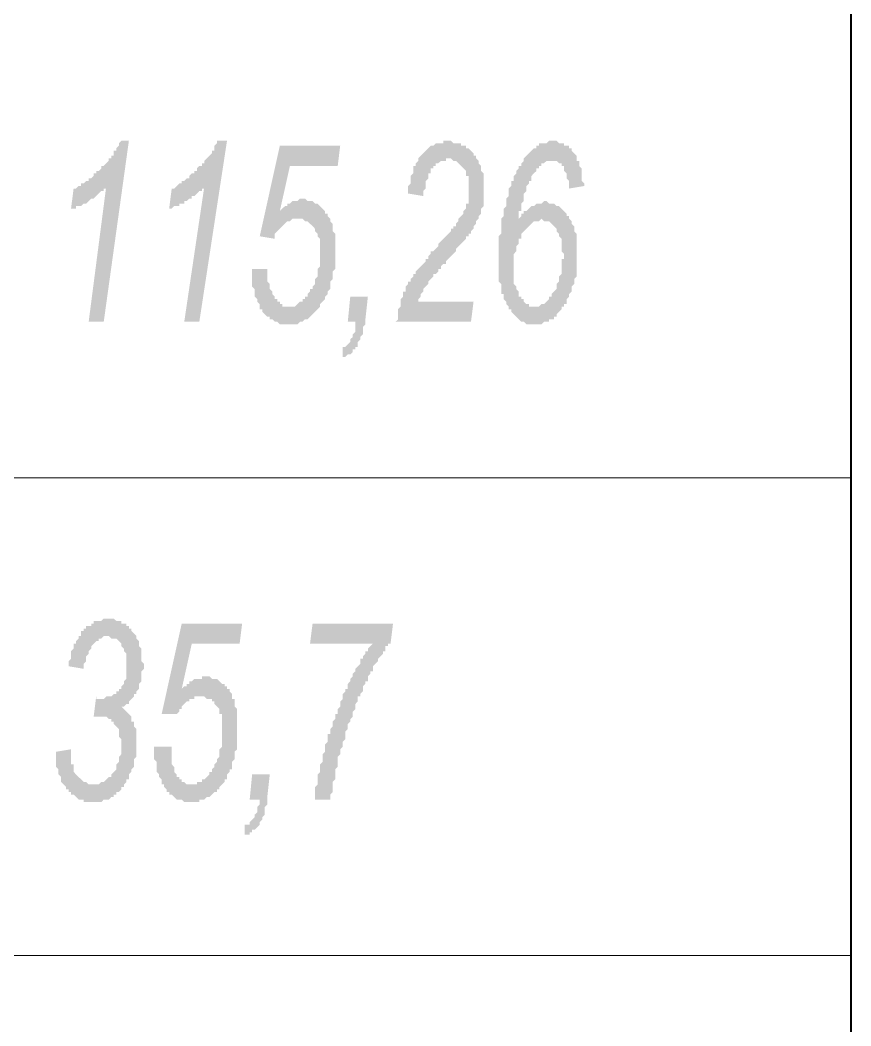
# Model space of a CAD drawing. Header units: millimetres. Extents: x 1372 to 666090, y 1285 to 31551.
# Drawn here: x 636713 to 638091, y 24200 to 25868 of the extents above; entities that cross this region are included whole.
import ezdxf

# ---------------------------------------------------------------- set-up
doc = ezdxf.new("R2010")
doc.units = ezdxf.units.MM
for name, color, linetype in [('PDF _0', 7, 'Continuous'), ('PDF _2D-чертеж - Общий_Ном._пера__21', 7, 'Continuous'), ('PDF _75-АЗ Штамп', 7, 'Continuous')]:
    doc.layers.add(name, color=color, linetype=linetype)

msp = doc.modelspace()

# ---------------------------------------------------------------- hatches: boundary and pattern name
at = {"layer": 'PDF _75-АЗ Штамп', "transparency": 33554559}
for points in [[(636826.7, 25368), (636855.9, 25593.2), (636855.9, 25589), (636851.7, 25589), (636851.7, 25584.9), (636851.7, 25584.9), (636847.6, 25584.9), (636843.4, 25580.7), (636843.4, 25580.7), (636839.2, 25576.5), (636839.2, 25576.5), (636835, 25572.4), (636835, 25572.4), (636830.9, 25572.4), (636826.7, 25568.2), (636826.7, 25568.2), (636822.5, 25564), (636818.4, 25564), (636818.4, 25564), (636814.2, 25559.8), (636810, 25559.8), (636805.8, 25559.8), (636805.8, 25555.7), (636801.7, 25555.7), (636797.5, 25555.7), (636801.7, 25589), (636805.8, 25589), (636805.8, 25589), (636810, 25593.2), (636814.2, 25593.2), (636814.2, 25597.4), (636818.4, 25597.4), (636822.5, 25601.6), (636822.5, 25601.6), (636826.7, 25601.6), (636826.7, 25605.7), (636830.9, 25605.7), (636835, 25609.9), (636835, 25614.1), (636839.2, 25614.1), (636839.2, 25618.2), (636843.4, 25618.2), (636847.6, 25622.4), (636847.6, 25626.6), (636851.7, 25626.6), (636855.9, 25630.8), (636855.9, 25630.8), (636860.1, 25634.9), (636860.1, 25639.1), (636864.2, 25639.1), (636864.2, 25643.3), (636868.4, 25643.3), (636868.4, 25647.4), (636868.4, 25647.4), (636868.4, 25651.6), (636872.6, 25651.6), (636872.6, 25655.8), (636876.8, 25660), (636876.8, 25664.1), (636880.9, 25668.3), (636880.9, 25668.3), (636893.4, 25668.3), (636851.7, 25368)], [(636985.2, 25368), (637018.6, 25593.2), (637018.6, 25589), (637014.4, 25589), (637014.4, 25584.9), (637010.2, 25584.9), (637010.2, 25584.9), (637006.1, 25580.7), (637006.1, 25580.7), (637001.9, 25576.5), (636997.7, 25576.5), (636997.7, 25572.4), (636993.6, 25572.4), (636993.6, 25572.4), (636989.4, 25568.2), (636985.2, 25568.2), (636985.2, 25564), (636981, 25564), (636976.9, 25564), (636976.9, 25559.8), (636972.7, 25559.8), (636968.5, 25559.8), (636964.4, 25555.7), (636964.4, 25555.7), (636960.2, 25555.7), (636964.4, 25589), (636968.5, 25589), (636968.5, 25589), (636972.7, 25593.2), (636972.7, 25593.2), (636976.9, 25597.4), (636981, 25597.4), (636981, 25601.6), (636985.2, 25601.6), (636985.2, 25601.6), (636989.4, 25605.7), (636993.6, 25605.7), (636993.6, 25609.9), (636997.7, 25614.1), (637001.9, 25614.1), (637001.9, 25618.2), (637006.1, 25618.2), (637006.1, 25622.4), (637010.2, 25626.6), (637014.4, 25626.6), (637014.4, 25630.8), (637018.6, 25630.8), (637018.6, 25634.9), (637022.8, 25639.1), (637022.8, 25639.1), (637026.9, 25643.3), (637026.9, 25643.3), (637031.1, 25647.4), (637031.1, 25647.4), (637031.1, 25651.6), (637035.3, 25651.6), (637035.3, 25655.8), (637035.3, 25660), (637039.4, 25664.1), (637039.4, 25668.3), (637039.4, 25668.3), (637056.1, 25668.3), (637010.2, 25368)], [(637097.8, 25455.6), (637122.9, 25455.6), (637122.9, 25451.4), (637122.9, 25447.2), (637122.9, 25447.2), (637122.9, 25443), (637122.9, 25438.9), (637122.9, 25434.7), (637127, 25430.5), (637127, 25426.4), (637127, 25422.2), (637127, 25422.2), (637131.2, 25418), (637131.2, 25413.8), (637135.4, 25409.7), (637135.4, 25405.5), (637139.6, 25405.5), (637139.6, 25401.3), (637143.7, 25401.3), (637143.7, 25397.2), (637147.9, 25397.2), (637147.9, 25393), (637152.1, 25393), (637156.2, 25393), (637156.2, 25393), (637160.4, 25393), (637160.4, 25393), (637164.6, 25393), (637168.8, 25393), (637168.8, 25393), (637172.9, 25397.2), (637172.9, 25397.2), (637177.1, 25401.3), (637181.3, 25401.3), (637181.3, 25405.5), (637181.3, 25405.5), (637185.4, 25405.5), (637185.4, 25409.7), (637189.6, 25409.7), (637189.6, 25413.8), (637193.8, 25418), (637193.8, 25422.2), (637198, 25422.2), (637198, 25426.4), (637202.1, 25430.5), (637202.1, 25434.7), (637202.1, 25438.9), (637202.1, 25438.9), (637206.3, 25443), (637206.3, 25447.2), (637206.3, 25451.4), (637206.3, 25455.6), (637210.5, 25459.7), (637210.5, 25463.9), (637210.5, 25468.1), (637210.5, 25472.2), (637210.5, 25476.4), (637210.5, 25476.4), (637210.5, 25480.6), (637210.5, 25484.8), (637210.5, 25488.9), (637210.5, 25493.1), (637210.5, 25497.3), (637210.5, 25501.4), (637210.5, 25505.6), (637206.3, 25509.8), (637206.3, 25509.8), (637206.3, 25514), (637202.1, 25518.1), (637202.1, 25522.3), (637202.1, 25522.3), (637198, 25526.5), (637198, 25526.5), (637193.8, 25530.6), (637193.8, 25530.6), (637189.6, 25534.8), (637185.4, 25534.8), (637185.4, 25534.8), (637181.3, 25539), (637177.1, 25539), (637177.1, 25539), (637172.9, 25539), (637168.8, 25539), (637168.8, 25539), (637164.6, 25539), (637160.4, 25534.8), (637160.4, 25534.8), (637156.2, 25534.8), (637152.1, 25530.6), (637152.1, 25530.6), (637152.1, 25530.6), (637147.9, 25526.5), (637143.7, 25522.3), (637143.7, 25522.3), (637139.6, 25518.1), (637139.6, 25518.1), (637135.4, 25514), (637135.4, 25509.8), (637135.4, 25505.6), (637110.4, 25509.8), (637143.7, 25660), (637243.8, 25660), (637239.7, 25626.6), (637160.4, 25626.6), (637143.7, 25551.5), (637147.9, 25555.7), (637147.9, 25555.7), (637152.1, 25559.8), (637156.2, 25559.8), (637156.2, 25564), (637160.4, 25564), (637160.4, 25564), (637164.6, 25568.2), (637164.6, 25568.2), (637168.8, 25568.2), (637172.9, 25568.2), (637172.9, 25568.2), (637177.1, 25572.4), (637181.3, 25572.4), (637181.3, 25572.4), (637185.4, 25572.4), (637189.6, 25568.2), (637189.6, 25568.2), (637193.8, 25568.2), (637198, 25568.2), (637198, 25568.2), (637202.1, 25564), (637206.3, 25564), (637206.3, 25564), (637210.5, 25559.8), (637210.5, 25559.8), (637214.6, 25555.7), (637214.6, 25555.7), (637218.8, 25551.5), (637218.8, 25547.3), (637218.8, 25547.3), (637223, 25547.3), (637223, 25543.2), (637227.2, 25539), (637227.2, 25534.8), (637227.2, 25534.8), (637231.3, 25530.6), (637231.3, 25526.5), (637231.3, 25522.3), (637231.3, 25518.1), (637235.5, 25514), (637235.5, 25509.8), (637235.5, 25505.6), (637235.5, 25501.4), (637235.5, 25497.3), (637235.5, 25493.1), (637235.5, 25488.9), (637235.5, 25484.8), (637235.5, 25480.6), (637235.5, 25476.4), (637235.5, 25472.2), (637235.5, 25468.1), (637235.5, 25463.9), (637235.5, 25459.7), (637235.5, 25455.6), (637235.5, 25455.6), (637231.3, 25451.4), (637231.3, 25447.2), (637231.3, 25443), (637231.3, 25438.9), (637227.2, 25434.7), (637227.2, 25430.5), (637227.2, 25426.4), (637227.2, 25422.2), (637223, 25418), (637223, 25418), (637223, 25413.8), (637218.8, 25409.7), (637218.8, 25405.5), (637214.6, 25401.3), (637214.6, 25401.3), (637210.5, 25397.2), (637210.5, 25393), (637206.3, 25388.8), (637206.3, 25388.8), (637202.1, 25384.6), (637202.1, 25384.6), (637198, 25380.5), (637198, 25380.5), (637193.8, 25376.3), (637193.8, 25376.3), (637189.6, 25372.1), (637185.4, 25372.1), (637185.4, 25372.1), (637181.3, 25368), (637177.1, 25368), (637177.1, 25368), (637172.9, 25363.8), (637168.8, 25363.8), (637168.8, 25363.8), (637164.6, 25363.8), (637160.4, 25363.8), (637160.4, 25363.8), (637156.2, 25363.8), (637152.1, 25363.8), (637152.1, 25363.8), (637147.9, 25363.8), (637143.7, 25363.8), (637143.7, 25363.8), (637139.6, 25368), (637135.4, 25368), (637135.4, 25368), (637131.2, 25372.1), (637131.2, 25372.1), (637127, 25372.1), (637127, 25376.3), (637122.9, 25376.3), (637118.7, 25380.5), (637118.7, 25380.5), (637114.5, 25384.6), (637114.5, 25388.8), (637110.4, 25388.8), (637110.4, 25393), (637110.4, 25397.2), (637106.2, 25401.3), (637106.2, 25405.5), (637106.2, 25405.5), (637102, 25409.7), (637102, 25413.8), (637102, 25418), (637102, 25422.2), (637097.8, 25426.4), (637097.8, 25430.5), (637097.8, 25434.7), (637097.8, 25438.9), (637097.8, 25443), (637097.8, 25447.2), (637097.8, 25447.2), (637097.8, 25451.4), (637097.8, 25455.6)], [(637335.6, 25368), (637339.8, 25372.1), (637339.8, 25376.3), (637339.8, 25380.5), (637339.8, 25384.6), (637339.8, 25388.8), (637344, 25393), (637344, 25397.2), (637344, 25401.3), (637344, 25405.5), (637348.1, 25409.7), (637348.1, 25409.7), (637348.1, 25413.8), (637348.1, 25418), (637352.3, 25418), (637352.3, 25422.2), (637352.3, 25426.4), (637356.5, 25430.5), (637356.5, 25434.7), (637360.6, 25434.7), (637360.6, 25438.9), (637364.8, 25443), (637364.8, 25447.2), (637364.8, 25447.2), (637369, 25447.2), (637369, 25451.4), (637369, 25451.4), (637373.2, 25455.6), (637373.2, 25455.6), (637377.3, 25459.7), (637377.3, 25459.7), (637381.5, 25463.9), (637381.5, 25463.9), (637385.7, 25468.1), (637385.7, 25472.2), (637389.8, 25472.2), (637389.8, 25476.4), (637394, 25480.6), (637394, 25484.8), (637398.2, 25484.8), (637402.3, 25488.9), (637406.5, 25493.1), (637406.5, 25497.3), (637410.7, 25501.4), (637410.7, 25501.4), (637414.9, 25505.6), (637419, 25509.8), (637419, 25509.8), (637423.2, 25514), (637427.4, 25518.1), (637427.4, 25522.3), (637431.5, 25522.3), (637431.5, 25526.5), (637435.7, 25526.5), (637435.7, 25530.6), (637435.7, 25530.6), (637439.9, 25534.8), (637439.9, 25534.8), (637439.9, 25539), (637444.1, 25543.2), (637444.1, 25543.2), (637448.2, 25547.3), (637448.2, 25551.5), (637452.4, 25555.7), (637452.4, 25559.8), (637452.4, 25559.8), (637452.4, 25564), (637456.6, 25564), (637456.6, 25568.2), (637456.6, 25572.4), (637456.6, 25576.5), (637456.6, 25580.7), (637456.6, 25584.9), (637456.6, 25589), (637456.6, 25593.2), (637456.6, 25597.4), (637456.6, 25601.6), (637456.6, 25605.7), (637456.6, 25609.9), (637452.4, 25609.9), (637452.4, 25614.1), (637452.4, 25618.2), (637448.2, 25622.4), (637448.2, 25622.4), (637444.1, 25626.6), (637444.1, 25626.6), (637439.9, 25630.8), (637439.9, 25630.8), (637435.7, 25634.9), (637431.5, 25634.9), (637431.5, 25634.9), (637427.4, 25639.1), (637423.2, 25639.1), (637423.2, 25639.1), (637419, 25639.1), (637419, 25634.9), (637414.9, 25634.9), (637410.7, 25634.9), (637410.7, 25634.9), (637406.5, 25630.8), (637402.3, 25630.8), (637402.3, 25626.6), (637398.2, 25626.6), (637398.2, 25622.4), (637394, 25622.4), (637394, 25618.2), (637394, 25614.1), (637389.8, 25614.1), (637389.8, 25609.9), (637389.8, 25605.7), (637385.7, 25601.6), (637385.7, 25597.4), (637385.7, 25593.2), (637385.7, 25589), (637381.5, 25584.9), (637381.5, 25580.7), (637381.5, 25576.5), (637356.5, 25580.7), (637356.5, 25584.9), (637356.5, 25589), (637356.5, 25593.2), (637360.6, 25597.4), (637360.6, 25601.6), (637360.6, 25605.7), (637360.6, 25609.9), (637364.8, 25614.1), (637364.8, 25618.2), (637364.8, 25622.4), (637364.8, 25626.6), (637369, 25626.6), (637369, 25630.8), (637373.2, 25634.9), (637373.2, 25639.1), (637373.2, 25639.1), (637377.3, 25643.3), (637377.3, 25643.3), (637381.5, 25647.4), (637381.5, 25647.4), (637385.7, 25651.6), (637385.7, 25651.6), (637389.8, 25655.8), (637389.8, 25655.8), (637394, 25660), (637398.2, 25660), (637398.2, 25660), (637402.3, 25664.1), (637406.5, 25664.1), (637406.5, 25664.1), (637410.7, 25664.1), (637414.9, 25664.1), (637414.9, 25668.3), (637419, 25668.3), (637423.2, 25668.3), (637427.4, 25668.3), (637427.4, 25668.3), (637431.5, 25664.1), (637435.7, 25664.1), (637435.7, 25664.1), (637439.9, 25664.1), (637444.1, 25664.1), (637444.1, 25660), (637448.2, 25660), (637452.4, 25660), (637452.4, 25655.8), (637456.6, 25655.8), (637456.6, 25655.8), (637460.7, 25651.6), (637460.7, 25651.6), (637464.9, 25647.4), (637464.9, 25643.3), (637469.1, 25643.3), (637469.1, 25639.1), (637473.3, 25634.9), (637473.3, 25630.8), (637473.3, 25630.8), (637477.4, 25626.6), (637477.4, 25622.4), (637477.4, 25618.2), (637481.6, 25614.1), (637481.6, 25609.9), (637481.6, 25605.7), (637481.6, 25601.6), (637481.6, 25601.6), (637481.6, 25597.4), (637481.6, 25593.2), (637481.6, 25589), (637481.6, 25589), (637481.6, 25584.9), (637481.6, 25580.7), (637481.6, 25576.5), (637481.6, 25572.4), (637481.6, 25568.2), (637481.6, 25564), (637481.6, 25559.8), (637477.4, 25555.7), (637477.4, 25551.5), (637477.4, 25551.5), (637477.4, 25547.3), (637473.3, 25543.2), (637473.3, 25539), (637469.1, 25534.8), (637469.1, 25530.6), (637469.1, 25530.6), (637469.1, 25530.6), (637464.9, 25526.5), (637464.9, 25526.5), (637464.9, 25522.3), (637464.9, 25522.3), (637460.7, 25518.1), (637460.7, 25518.1), (637460.7, 25514), (637456.6, 25514), (637456.6, 25509.8), (637452.4, 25509.8), (637452.4, 25505.6), (637448.2, 25501.4), (637448.2, 25501.4), (637444.1, 25497.3), (637439.9, 25493.1), (637439.9, 25493.1), (637435.7, 25488.9), (637435.7, 25484.8), (637431.5, 25480.6), (637427.4, 25476.4), (637423.2, 25472.2), (637419, 25468.1), (637419, 25463.9), (637414.9, 25463.9), (637410.7, 25459.7), (637410.7, 25455.6), (637406.5, 25455.6), (637406.5, 25451.4), (637402.3, 25447.2), (637398.2, 25447.2), (637398.2, 25443), (637394, 25438.9), (637394, 25438.9), (637389.8, 25434.7), (637389.8, 25430.5), (637389.8, 25430.5), (637385.7, 25426.4), (637385.7, 25426.4), (637381.5, 25422.2), (637381.5, 25418), (637377.3, 25413.8), (637377.3, 25409.7), (637377.3, 25409.7), (637373.2, 25405.5), (637373.2, 25401.3), (637464.9, 25401.3), (637460.7, 25368)], [(637256.4, 25368), (637260.5, 25409.7), (637289.7, 25409.7), (637285.6, 25372.1), (637285.6, 25368), (637285.6, 25363.8), (637281.4, 25359.6), (637281.4, 25355.4), (637281.4, 25351.3), (637281.4, 25347.1), (637277.2, 25342.9), (637277.2, 25338.8), (637277.2, 25338.8), (637273, 25334.6), (637273, 25330.4), (637273, 25326.2), (637268.9, 25326.2), (637268.9, 25322.1), (637264.7, 25322.1), (637264.7, 25317.9), (637260.5, 25313.7), (637260.5, 25313.7), (637256.4, 25313.7), (637252.2, 25309.6), (637252.2, 25309.6), (637248, 25309.6), (637248, 25309.6), (637248, 25326.2), (637252.2, 25326.2), (637252.2, 25326.2), (637256.4, 25330.4), (637256.4, 25330.4), (637260.5, 25334.6), (637260.5, 25334.6), (637260.5, 25338.8), (637264.7, 25342.9), (637264.7, 25342.9), (637264.7, 25347.1), (637268.9, 25351.3), (637268.9, 25355.4), (637268.9, 25359.6), (637268.9, 25368), (637273, 25368)], [(636772.5, 24654.7), (636797.5, 24658.8), (636797.5, 24654.7), (636797.5, 24650.5), (636797.5, 24642.1), (636797.5, 24638), (636797.5, 24633.8), (636801.7, 24633.8), (636801.7, 24629.6), (636801.7, 24625.5), (636801.7, 24621.3), (636805.8, 24617.1), (636805.8, 24617.1), (636810, 24612.9), (636810, 24612.9), (636810, 24612.9), (636814.2, 24608.8), (636814.2, 24608.8), (636818.4, 24604.6), (636818.4, 24604.6), (636822.5, 24604.6), (636826.7, 24600.4), (636826.7, 24600.4), (636830.9, 24600.4), (636835, 24600.4), (636835, 24600.4), (636839.2, 24600.4), (636843.4, 24600.4), (636843.4, 24600.4), (636847.6, 24604.6), (636851.7, 24604.6), (636851.7, 24604.6), (636855.9, 24608.8), (636855.9, 24608.8), (636860.1, 24612.9), (636864.2, 24612.9), (636864.2, 24617.1), (636868.4, 24621.3), (636868.4, 24621.3), (636872.6, 24625.5), (636872.6, 24629.6), (636872.6, 24633.8), (636876.8, 24638), (636876.8, 24642.1), (636876.8, 24642.1), (636876.8, 24646.3), (636880.9, 24650.5), (636880.9, 24654.7), (636880.9, 24658.8), (636880.9, 24663), (636880.9, 24663), (636880.9, 24667.2), (636880.9, 24671.3), (636880.9, 24675.5), (636876.8, 24679.7), (636876.8, 24683.9), (636876.8, 24688), (636876.8, 24692.2), (636872.6, 24696.4), (636872.6, 24696.4), (636868.4, 24700.5), (636868.4, 24704.7), (636864.2, 24704.7), (636864.2, 24708.9), (636860.1, 24708.9), (636860.1, 24708.9), (636855.9, 24713.1), (636851.7, 24713.1), (636851.7, 24713.1), (636847.6, 24713.1), (636843.4, 24713.1), (636843.4, 24713.1), (636839.2, 24713.1), (636839.2, 24713.1), (636835, 24713.1), (636839.2, 24746.4), (636839.2, 24742.3), (636843.4, 24742.3), (636843.4, 24742.3), (636847.6, 24742.3), (636851.7, 24742.3), (636855.9, 24746.4), (636860.1, 24746.4), (636860.1, 24746.4), (636864.2, 24746.4), (636868.4, 24750.6), (636868.4, 24750.6), (636872.6, 24750.6), (636872.6, 24754.8), (636876.8, 24754.8), (636876.8, 24758.9), (636880.9, 24758.9), (636880.9, 24763.1), (636885.1, 24767.3), (636885.1, 24767.3), (636885.1, 24771.5), (636889.3, 24775.6), (636889.3, 24779.8), (636889.3, 24784), (636889.3, 24788.1), (636889.3, 24792.3), (636889.3, 24796.5), (636889.3, 24796.5), (636889.3, 24800.7), (636889.3, 24804.8), (636889.3, 24809), (636889.3, 24813.2), (636889.3, 24817.3), (636885.1, 24821.5), (636885.1, 24825.7), (636885.1, 24825.7), (636880.9, 24829.9), (636880.9, 24829.9), (636880.9, 24834), (636876.8, 24838.2), (636876.8, 24838.2), (636872.6, 24842.4), (636868.4, 24842.4), (636868.4, 24842.4), (636864.2, 24842.4), (636860.1, 24846.5), (636860.1, 24846.5), (636855.9, 24846.5), (636855.9, 24846.5), (636851.7, 24846.5), (636847.6, 24842.4), (636847.6, 24842.4), (636843.4, 24842.4), (636843.4, 24838.2), (636839.2, 24838.2), (636835, 24834), (636835, 24834), (636830.9, 24829.9), (636830.9, 24829.9), (636830.9, 24825.7), (636826.7, 24821.5), (636826.7, 24821.5), (636826.7, 24817.3), (636822.5, 24813.2), (636822.5, 24809), (636822.5, 24804.8), (636818.4, 24800.7), (636818.4, 24796.5), (636818.4, 24792.3), (636818.4, 24792.3), (636793.3, 24796.5), (636793.3, 24800.7), (636793.3, 24804.8), (636797.5, 24809), (636797.5, 24813.2), (636797.5, 24817.3), (636797.5, 24821.5), (636801.7, 24825.7), (636801.7, 24829.9), (636801.7, 24834), (636805.8, 24834), (636805.8, 24838.2), (636810, 24842.4), (636810, 24846.5), (636814.2, 24846.5), (636814.2, 24850.7), (636814.2, 24854.9), (636818.4, 24854.9), (636818.4, 24859.1), (636822.5, 24859.1), (636822.5, 24863.2), (636826.7, 24863.2), (636830.9, 24863.2), (636830.9, 24867.4), (636835, 24867.4), (636835, 24871.6), (636839.2, 24871.6), (636843.4, 24871.6), (636843.4, 24871.6), (636847.6, 24871.6), (636851.7, 24875.7), (636855.9, 24875.7), (636855.9, 24875.7), (636860.1, 24875.7), (636864.2, 24875.7), (636864.2, 24875.7), (636868.4, 24875.7), (636872.6, 24871.6), (636872.6, 24871.6), (636876.8, 24871.6), (636880.9, 24871.6), (636880.9, 24867.4), (636885.1, 24867.4), (636889.3, 24867.4), (636889.3, 24863.2), (636893.4, 24863.2), (636893.4, 24859.1), (636897.6, 24859.1), (636897.6, 24854.9), (636901.8, 24850.7), (636901.8, 24850.7), (636901.8, 24850.7), (636906, 24846.5), (636906, 24842.4), (636910.1, 24838.2), (636910.1, 24838.2), (636910.1, 24834), (636910.1, 24829.9), (636914.3, 24825.7), (636914.3, 24821.5), (636914.3, 24817.3), (636914.3, 24813.2), (636914.3, 24809), (636914.3, 24804.8), (636918.5, 24800.7), (636918.5, 24796.5), (636918.5, 24792.3), (636914.3, 24788.1), (636914.3, 24784), (636914.3, 24779.8), (636914.3, 24775.6), (636914.3, 24775.6), (636914.3, 24771.5), (636910.1, 24767.3), (636910.1, 24763.1), (636910.1, 24758.9), (636910.1, 24758.9), (636906, 24754.8), (636906, 24750.6), (636901.8, 24750.6), (636901.8, 24746.4), (636897.6, 24742.3), (636897.6, 24742.3), (636893.4, 24738.1), (636893.4, 24733.9), (636889.3, 24733.9), (636885.1, 24729.7), (636885.1, 24729.7), (636880.9, 24729.7), (636885.1, 24725.6), (636889.3, 24721.4), (636889.3, 24721.4), (636893.4, 24717.2), (636893.4, 24717.2), (636897.6, 24713.1), (636897.6, 24708.9), (636897.6, 24704.7), (636901.8, 24704.7), (636901.8, 24700.5), (636901.8, 24696.4), (636906, 24692.2), (636906, 24688), (636906, 24683.9), (636906, 24679.7), (636906, 24675.5), (636906, 24671.3), (636906, 24671.3), (636906, 24667.2), (636906, 24663), (636906, 24658.8), (636906, 24654.7), (636906, 24650.5), (636906, 24646.3), (636901.8, 24642.1), (636901.8, 24638), (636901.8, 24633.8), (636901.8, 24629.6), (636897.6, 24625.5), (636897.6, 24625.5), (636897.6, 24621.3), (636893.4, 24617.1), (636893.4, 24612.9), (636893.4, 24608.8), (636889.3, 24608.8), (636889.3, 24604.6), (636885.1, 24600.4), (636885.1, 24600.4), (636885.1, 24596.3), (636880.9, 24596.3), (636880.9, 24592.1), (636876.8, 24587.9), (636872.6, 24587.9), (636872.6, 24583.7), (636868.4, 24583.7), (636868.4, 24579.6), (636864.2, 24579.6), (636864.2, 24579.6), (636860.1, 24575.4), (636855.9, 24575.4), (636855.9, 24575.4), (636851.7, 24575.4), (636847.6, 24571.2), (636847.6, 24571.2), (636843.4, 24571.2), (636839.2, 24571.2), (636839.2, 24571.2), (636835, 24571.2), (636830.9, 24571.2), (636830.9, 24571.2), (636826.7, 24571.2), (636822.5, 24571.2), (636818.4, 24571.2), (636818.4, 24575.4), (636814.2, 24575.4), (636810, 24575.4), (636810, 24575.4), (636805.8, 24579.6), (636805.8, 24579.6), (636801.7, 24583.7), (636797.5, 24583.7), (636797.5, 24587.9), (636793.3, 24587.9), (636793.3, 24592.1), (636789.2, 24592.1), (636789.2, 24592.1), (636789.2, 24596.3), (636785, 24600.4), (636785, 24600.4), (636780.8, 24604.6), (636780.8, 24608.8), (636780.8, 24612.9), (636776.6, 24617.1), (636776.6, 24617.1), (636776.6, 24621.3), (636776.6, 24625.5), (636772.5, 24629.6), (636772.5, 24633.8), (636772.5, 24638), (636772.5, 24642.1), (636772.5, 24646.3), (636772.5, 24650.5), (636772.5, 24654.7)], [(636935.2, 24663), (636964.4, 24663), (636964.4, 24658.8), (636964.4, 24654.7), (636964.4, 24654.7), (636964.4, 24650.5), (636964.4, 24646.3), (636964.4, 24642.1), (636964.4, 24638), (636964.4, 24633.8), (636964.4, 24633.8), (636968.5, 24629.6), (636968.5, 24625.5), (636968.5, 24621.3), (636972.7, 24617.1), (636972.7, 24612.9), (636976.9, 24612.9), (636976.9, 24608.8), (636981, 24608.8), (636981, 24604.6), (636985.2, 24604.6), (636989.4, 24600.4), (636989.4, 24600.4), (636993.6, 24600.4), (636997.7, 24600.4), (636997.7, 24600.4), (637001.9, 24600.4), (637001.9, 24600.4), (637006.1, 24600.4), (637006.1, 24604.6), (637010.2, 24604.6), (637014.4, 24604.6), (637014.4, 24608.8), (637018.6, 24608.8), (637022.8, 24612.9), (637022.8, 24612.9), (637022.8, 24612.9), (637026.9, 24617.1), (637026.9, 24621.3), (637031.1, 24621.3), (637031.1, 24625.5), (637035.3, 24629.6), (637035.3, 24629.6), (637035.3, 24633.8), (637039.4, 24638), (637039.4, 24642.1), (637043.6, 24646.3), (637043.6, 24646.3), (637043.6, 24650.5), (637043.6, 24654.7), (637043.6, 24658.8), (637047.8, 24663), (637047.8, 24667.2), (637047.8, 24671.3), (637047.8, 24675.5), (637047.8, 24679.7), (637047.8, 24683.9), (637047.8, 24688), (637047.8, 24688), (637047.8, 24692.2), (637047.8, 24696.4), (637047.8, 24700.5), (637047.8, 24704.7), (637047.8, 24708.9), (637047.8, 24713.1), (637047.8, 24717.2), (637043.6, 24717.2), (637043.6, 24721.4), (637043.6, 24725.6), (637039.4, 24729.7), (637039.4, 24729.7), (637035.3, 24733.9), (637035.3, 24738.1), (637031.1, 24738.1), (637031.1, 24742.3), (637026.9, 24742.3), (637026.9, 24742.3), (637022.8, 24742.3), (637018.6, 24746.4), (637018.6, 24746.4), (637014.4, 24746.4), (637010.2, 24746.4), (637010.2, 24746.4), (637006.1, 24746.4), (637001.9, 24746.4), (637001.9, 24742.3), (636997.7, 24742.3), (636993.6, 24742.3), (636993.6, 24738.1), (636989.4, 24738.1), (636989.4, 24738.1), (636985.2, 24733.9), (636985.2, 24733.9), (636981, 24729.7), (636981, 24725.6), (636976.9, 24725.6), (636976.9, 24721.4), (636972.7, 24717.2), (636972.7, 24717.2), (636947.7, 24717.2), (636981, 24867.4), (637081.2, 24867.4), (637077, 24834), (636997.7, 24834), (636981, 24758.9), (636985.2, 24763.1), (636989.4, 24763.1), (636989.4, 24767.3), (636993.6, 24767.3), (636993.6, 24771.5), (636997.7, 24771.5), (637001.9, 24775.6), (637001.9, 24775.6), (637001.9, 24775.6), (637006.1, 24775.6), (637010.2, 24775.6), (637014.4, 24775.6), (637014.4, 24779.8), (637018.6, 24779.8), (637018.6, 24779.8), (637022.8, 24779.8), (637026.9, 24779.8), (637031.1, 24775.6), (637031.1, 24775.6), (637035.3, 24775.6), (637039.4, 24775.6), (637039.4, 24775.6), (637043.6, 24771.5), (637043.6, 24771.5), (637047.8, 24767.3), (637052, 24767.3), (637052, 24763.1), (637056.1, 24763.1), (637056.1, 24758.9), (637060.3, 24758.9), (637060.3, 24754.8), (637060.3, 24754.8), (637064.5, 24750.6), (637064.5, 24746.4), (637064.5, 24742.3), (637068.6, 24742.3), (637068.6, 24738.1), (637068.6, 24733.9), (637068.6, 24729.7), (637072.8, 24725.6), (637072.8, 24721.4), (637072.8, 24717.2), (637072.8, 24713.1), (637072.8, 24708.9), (637072.8, 24704.7), (637072.8, 24700.5), (637072.8, 24696.4), (637072.8, 24696.4), (637072.8, 24688), (637072.8, 24683.9), (637072.8, 24679.7), (637072.8, 24675.5), (637072.8, 24671.3), (637072.8, 24671.3), (637072.8, 24667.2), (637072.8, 24663), (637072.8, 24658.8), (637068.6, 24654.7), (637068.6, 24650.5), (637068.6, 24646.3), (637068.6, 24642.1), (637064.5, 24638), (637064.5, 24633.8), (637064.5, 24629.6), (637064.5, 24625.5), (637060.3, 24625.5), (637060.3, 24621.3), (637056.1, 24617.1), (637056.1, 24612.9), (637056.1, 24608.8), (637052, 24608.8), (637052, 24604.6), (637047.8, 24600.4), (637047.8, 24600.4), (637043.6, 24596.3), (637043.6, 24592.1), (637039.4, 24592.1), (637039.4, 24587.9), (637035.3, 24587.9), (637031.1, 24583.7), (637031.1, 24583.7), (637026.9, 24579.6), (637026.9, 24579.6), (637022.8, 24579.6), (637018.6, 24575.4), (637018.6, 24575.4), (637014.4, 24575.4), (637010.2, 24575.4), (637010.2, 24571.2), (637006.1, 24571.2), (637001.9, 24571.2), (637001.9, 24571.2), (636997.7, 24571.2), (636993.6, 24571.2), (636993.6, 24571.2), (636989.4, 24571.2), (636985.2, 24571.2), (636985.2, 24571.2), (636981, 24575.4), (636976.9, 24575.4), (636976.9, 24575.4), (636972.7, 24575.4), (636968.5, 24579.6), (636968.5, 24579.6), (636964.4, 24583.7), (636964.4, 24583.7), (636960.2, 24583.7), (636960.2, 24587.9), (636956, 24587.9), (636956, 24592.1), (636951.8, 24596.3), (636951.8, 24600.4), (636947.7, 24600.4), (636947.7, 24604.6), (636947.7, 24608.8), (636943.5, 24612.9), (636943.5, 24612.9), (636943.5, 24617.1), (636939.3, 24621.3), (636939.3, 24625.5), (636939.3, 24629.6), (636939.3, 24633.8), (636939.3, 24638), (636935.2, 24642.1), (636935.2, 24646.3), (636935.2, 24650.5), (636935.2, 24654.7), (636935.2, 24654.7), (636935.2, 24658.8), (636935.2, 24663)], [(637202.1, 24575.4), (637202.1, 24579.6), (637202.1, 24583.7), (637202.1, 24587.9), (637202.1, 24592.1), (637202.1, 24592.1), (637202.1, 24596.3), (637206.3, 24600.4), (637206.3, 24604.6), (637206.3, 24608.8), (637206.3, 24612.9), (637206.3, 24617.1), (637210.5, 24621.3), (637210.5, 24625.5), (637210.5, 24629.6), (637210.5, 24633.8), (637214.6, 24638), (637214.6, 24642.1), (637214.6, 24646.3), (637214.6, 24650.5), (637214.6, 24650.5), (637218.8, 24654.7), (637218.8, 24658.8), (637218.8, 24663), (637218.8, 24667.2), (637223, 24671.3), (637223, 24675.5), (637223, 24679.7), (637223, 24683.9), (637227.2, 24683.9), (637227.2, 24688), (637227.2, 24692.2), (637231.3, 24696.4), (637231.3, 24700.5), (637231.3, 24704.7), (637235.5, 24708.9), (637235.5, 24713.1), (637235.5, 24717.2), (637239.7, 24717.2), (637239.7, 24721.4), (637239.7, 24725.6), (637243.8, 24729.7), (637243.8, 24733.9), (637243.8, 24738.1), (637248, 24742.3), (637248, 24746.4), (637248, 24750.6), (637248, 24750.6), (637252.2, 24754.8), (637252.2, 24758.9), (637256.4, 24758.9), (637256.4, 24763.1), (637256.4, 24767.3), (637260.5, 24771.5), (637260.5, 24775.6), (637264.7, 24779.8), (637264.7, 24779.8), (637264.7, 24784), (637268.9, 24788.1), (637268.9, 24792.3), (637273, 24796.5), (637273, 24796.5), (637277.2, 24800.7), (637277.2, 24804.8), (637277.2, 24809), (637281.4, 24809), (637281.4, 24813.2), (637285.6, 24817.3), (637285.6, 24821.5), (637289.7, 24821.5), (637289.7, 24825.7), (637293.9, 24829.9), (637293.9, 24829.9), (637298.1, 24834), (637298.1, 24834), (637193.8, 24834), (637198, 24867.4), (637331.4, 24867.4), (637327.3, 24834), (637323.1, 24834), (637323.1, 24829.9), (637318.9, 24829.9), (637318.9, 24825.7), (637318.9, 24821.5), (637314.8, 24821.5), (637314.8, 24817.3), (637310.6, 24813.2), (637310.6, 24813.2), (637306.4, 24809), (637306.4, 24804.8), (637302.2, 24800.7), (637302.2, 24800.7), (637298.1, 24796.5), (637298.1, 24792.3), (637298.1, 24788.1), (637293.9, 24788.1), (637293.9, 24784), (637289.7, 24779.8), (637289.7, 24775.6), (637289.7, 24771.5), (637285.6, 24771.5), (637285.6, 24767.3), (637281.4, 24763.1), (637281.4, 24758.9), (637281.4, 24754.8), (637277.2, 24750.6), (637277.2, 24746.4), (637273, 24746.4), (637273, 24742.3), (637273, 24738.1), (637268.9, 24733.9), (637268.9, 24729.7), (637268.9, 24725.6), (637264.7, 24721.4), (637264.7, 24717.2), (637264.7, 24713.1), (637260.5, 24708.9), (637260.5, 24708.9), (637260.5, 24704.7), (637256.4, 24700.5), (637256.4, 24696.4), (637256.4, 24692.2), (637252.2, 24688), (637252.2, 24683.9), (637252.2, 24679.7), (637252.2, 24675.5), (637248, 24671.3), (637248, 24667.2), (637248, 24663), (637243.8, 24658.8), (637243.8, 24654.7), (637243.8, 24650.5), (637243.8, 24650.5), (637239.7, 24646.3), (637239.7, 24642.1), (637239.7, 24638), (637239.7, 24633.8), (637239.7, 24629.6), (637235.5, 24625.5), (637235.5, 24621.3), (637235.5, 24617.1), (637235.5, 24612.9), (637235.5, 24608.8), (637231.3, 24604.6), (637231.3, 24604.6), (637231.3, 24600.4), (637231.3, 24596.3), (637231.3, 24592.1), (637231.3, 24587.9), (637227.2, 24583.7), (637227.2, 24579.6), (637227.2, 24575.4), (637227.2, 24575.4)], [(637093.7, 24575.4), (637097.8, 24617.1), (637127, 24617.1), (637122.9, 24579.6), (637122.9, 24575.4), (637122.9, 24571.2), (637122.9, 24567.1), (637118.7, 24562.9), (637118.7, 24558.7), (637118.7, 24554.5), (637118.7, 24550.4), (637114.5, 24546.2), (637114.5, 24546.2), (637114.5, 24542), (637110.4, 24537.9), (637110.4, 24537.9), (637110.4, 24533.7), (637106.2, 24529.5), (637106.2, 24529.5), (637102, 24525.3), (637097.8, 24525.3), (637097.8, 24521.2), (637093.7, 24521.2), (637093.7, 24517), (637089.5, 24517), (637085.3, 24517), (637085.3, 24517), (637085.3, 24533.7), (637089.5, 24533.7), (637093.7, 24533.7), (637093.7, 24537.9), (637093.7, 24537.9), (637097.8, 24542), (637097.8, 24542), (637102, 24546.2), (637102, 24550.4), (637102, 24550.4), (637106.2, 24554.5), (637106.2, 24558.7), (637106.2, 24562.9), (637110.4, 24567.1), (637110.4, 24575.4), (637110.4, 24575.4)]]:
    msp.add_hatch(color=256, dxfattribs=at).paths.add_polyline_path(points)
h = msp.add_hatch(color=256, dxfattribs=at)
h.paths.add_polyline_path([(637540, 25539), (637544.2, 25543.2), (637544.2, 25547.3), (637548.3, 25547.3), (637548.3, 25551.5), (637552.5, 25551.5), (637556.7, 25555.7), (637556.7, 25555.7), (637560.9, 25559.8), (637560.9, 25559.8), (637565, 25559.8), (637569.2, 25564), (637569.2, 25564), (637573.4, 25564), (637577.5, 25564), (637577.5, 25564), (637581.7, 25568.2), (637581.7, 25568.2), (637585.9, 25568.2), (637590.1, 25564), (637590.1, 25564), (637594.2, 25564), (637598.4, 25564), (637598.4, 25564), (637602.6, 25559.8), (637606.7, 25559.8), (637606.7, 25559.8), (637610.9, 25555.7), (637610.9, 25555.7), (637615.1, 25551.5), (637615.1, 25551.5), (637619.3, 25547.3), (637619.3, 25543.2), (637623.4, 25543.2), (637623.4, 25539), (637623.4, 25539), (637627.6, 25534.8), (637627.6, 25530.6), (637631.8, 25526.5), (637631.8, 25526.5), (637631.8, 25522.3), (637631.8, 25518.1), (637635.9, 25514), (637635.9, 25509.8), (637635.9, 25505.6), (637635.9, 25501.4), (637635.9, 25497.3), (637635.9, 25493.1), (637635.9, 25488.9), (637635.9, 25484.8), (637635.9, 25480.6), (637635.9, 25476.4), (637635.9, 25472.2), (637635.9, 25468.1), (637635.9, 25463.9), (637635.9, 25459.7), (637635.9, 25455.6), (637635.9, 25451.4), (637635.9, 25447.2), (637635.9, 25443), (637631.8, 25438.9), (637631.8, 25438.9), (637631.8, 25434.7), (637631.8, 25430.5), (637627.6, 25426.4), (637627.6, 25422.2), (637627.6, 25418), (637623.4, 25413.8), (637623.4, 25413.8), (637623.4, 25409.7), (637619.3, 25405.5), (637619.3, 25401.3), (637619.3, 25397.2), (637615.1, 25397.2), (637615.1, 25393), (637610.9, 25393), (637610.9, 25388.8), (637606.7, 25384.6), (637606.7, 25384.6), (637602.6, 25380.5), (637602.6, 25376.3), (637598.4, 25376.3), (637598.4, 25372.1), (637594.2, 25372.1), (637590.1, 25372.1), (637590.1, 25368), (637585.9, 25368), (637585.9, 25368), (637581.7, 25368), (637577.5, 25363.8), (637577.5, 25363.8), (637573.4, 25363.8), (637569.2, 25363.8), (637569.2, 25363.8), (637565, 25363.8), (637565, 25363.8), (637560.9, 25363.8), (637556.7, 25363.8), (637556.7, 25363.8), (637552.5, 25363.8), (637548.3, 25368), (637548.3, 25368), (637544.2, 25368), (637540, 25372.1), (637540, 25372.1), (637535.8, 25376.3), (637535.8, 25376.3), (637531.7, 25380.5), (637531.7, 25380.5), (637527.5, 25384.6), (637527.5, 25388.8), (637523.3, 25388.8), (637523.3, 25388.8), (637523.3, 25393), (637519.1, 25397.2), (637519.1, 25397.2), (637519.1, 25401.3), (637515, 25405.5), (637515, 25409.7), (637515, 25413.8), (637510.8, 25413.8), (637510.8, 25418), (637510.8, 25422.2), (637510.8, 25426.4), (637510.8, 25430.5), (637506.6, 25434.7), (637506.6, 25438.9), (637506.6, 25443), (637506.6, 25447.2), (637506.6, 25451.4), (637506.6, 25455.6), (637506.6, 25459.7), (637506.6, 25463.9), (637506.6, 25468.1), (637506.6, 25472.2), (637506.6, 25476.4), (637506.6, 25480.6), (637506.6, 25484.8), (637506.6, 25488.9), (637506.6, 25493.1), (637506.6, 25497.3), (637506.6, 25501.4), (637506.6, 25501.4), (637506.6, 25505.6), (637506.6, 25509.8), (637510.8, 25514), (637510.8, 25518.1), (637510.8, 25522.3), (637510.8, 25526.5), (637510.8, 25530.6), (637510.8, 25534.8), (637510.8, 25539), (637515, 25543.2), (637515, 25547.3), (637515, 25551.5), (637515, 25555.7), (637519.1, 25559.8), (637519.1, 25564), (637519.1, 25568.2), (637519.1, 25572.4), (637523.3, 25576.5), (637523.3, 25580.7), (637523.3, 25584.9), (637523.3, 25589), (637527.5, 25593.2), (637527.5, 25597.4), (637527.5, 25601.6), (637531.7, 25601.6), (637531.7, 25605.7), (637531.7, 25609.9), (637535.8, 25614.1), (637535.8, 25618.2), (637535.8, 25618.2), (637540, 25622.4), (637540, 25626.6), (637544.2, 25626.6), (637544.2, 25630.8), (637548.3, 25634.9), (637548.3, 25639.1), (637548.3, 25639.1), (637552.5, 25643.3), (637556.7, 25647.4), (637556.7, 25647.4), (637560.9, 25651.6), (637560.9, 25651.6), (637565, 25655.8), (637565, 25655.8), (637569.2, 25655.8), (637569.2, 25660), (637573.4, 25660), (637573.4, 25664.1), (637577.5, 25664.1), (637581.7, 25664.1), (637581.7, 25664.1), (637585.9, 25664.1), (637590.1, 25668.3), (637590.1, 25668.3), (637594.2, 25668.3), (637598.4, 25668.3), (637598.4, 25668.3), (637602.6, 25668.3), (637606.7, 25664.1), (637606.7, 25664.1), (637610.9, 25664.1), (637615.1, 25664.1), (637615.1, 25660), (637619.3, 25660), (637623.4, 25660), (637623.4, 25655.8), (637627.6, 25655.8), (637627.6, 25651.6), (637631.8, 25647.4), (637631.8, 25647.4), (637631.8, 25647.4), (637635.9, 25643.3), (637635.9, 25639.1), (637635.9, 25634.9), (637640.1, 25634.9), (637640.1, 25630.8), (637640.1, 25626.6), (637644.3, 25622.4), (637644.3, 25618.2), (637644.3, 25614.1), (637644.3, 25609.9), (637644.3, 25605.7), (637644.3, 25601.6), (637648.5, 25597.4), (637648.5, 25593.2), (637623.4, 25589), (637623.4, 25597.4), (637623.4, 25601.6), (637619.3, 25605.7), (637619.3, 25609.9), (637619.3, 25614.1), (637619.3, 25614.1), (637615.1, 25618.2), (637615.1, 25622.4), (637615.1, 25622.4), (637615.1, 25626.6), (637610.9, 25626.6), (637610.9, 25630.8), (637606.7, 25630.8), (637602.6, 25634.9), (637602.6, 25634.9), (637598.4, 25634.9), (637594.2, 25634.9), (637594.2, 25634.9), (637594.2, 25634.9), (637590.1, 25634.9), (637585.9, 25634.9), (637585.9, 25634.9), (637581.7, 25630.8), (637577.5, 25630.8), (637577.5, 25626.6), (637573.4, 25626.6), (637573.4, 25622.4), (637569.2, 25622.4), (637569.2, 25618.2), (637565, 25614.1), (637565, 25614.1), (637560.9, 25609.9), (637560.9, 25605.7), (637560.9, 25601.6), (637556.7, 25601.6), (637556.7, 25597.4), (637552.5, 25593.2), (637552.5, 25589), (637552.5, 25584.9), (637548.3, 25580.7), (637548.3, 25576.5), (637548.3, 25572.4), (637548.3, 25568.2), (637544.2, 25564), (637544.2, 25559.8), (637544.2, 25555.7), (637544.2, 25551.5), (637540, 25551.5), (637540, 25547.3), (637540, 25543.2), (637540, 25539)], flags=0)
h.paths.add_polyline_path([(637531.7, 25451.4), (637531.7, 25447.2), (637531.7, 25443), (637531.7, 25438.9), (637531.7, 25434.7), (637531.7, 25430.5), (637535.8, 25426.4), (637535.8, 25422.2), (637535.8, 25422.2), (637540, 25418), (637540, 25413.8), (637540, 25409.7), (637544.2, 25409.7), (637544.2, 25405.5), (637548.3, 25405.5), (637548.3, 25401.3), (637552.5, 25397.2), (637552.5, 25397.2), (637556.7, 25397.2), (637556.7, 25393), (637560.9, 25393), (637565, 25393), (637565, 25393), (637565, 25393), (637569.2, 25393), (637573.4, 25393), (637573.4, 25393), (637577.5, 25397.2), (637581.7, 25397.2), (637581.7, 25397.2), (637585.9, 25401.3), (637585.9, 25401.3), (637590.1, 25405.5), (637590.1, 25409.7), (637594.2, 25409.7), (637594.2, 25413.8), (637598.4, 25418), (637598.4, 25418), (637602.6, 25422.2), (637602.6, 25426.4), (637602.6, 25430.5), (637606.7, 25434.7), (637606.7, 25434.7), (637606.7, 25438.9), (637606.7, 25443), (637610.9, 25447.2), (637610.9, 25451.4), (637610.9, 25455.6), (637610.9, 25459.7), (637610.9, 25463.9), (637610.9, 25468.1), (637610.9, 25472.2), (637615.1, 25472.2), (637615.1, 25476.4), (637615.1, 25480.6), (637610.9, 25484.8), (637610.9, 25488.9), (637610.9, 25493.1), (637610.9, 25497.3), (637610.9, 25501.4), (637610.9, 25505.6), (637606.7, 25509.8), (637606.7, 25514), (637606.7, 25514), (637602.6, 25518.1), (637602.6, 25522.3), (637602.6, 25522.3), (637598.4, 25526.5), (637594.2, 25530.6), (637594.2, 25530.6), (637590.1, 25534.8), (637590.1, 25534.8), (637585.9, 25534.8), (637581.7, 25534.8), (637581.7, 25534.8), (637577.5, 25539), (637577.5, 25539), (637573.4, 25534.8), (637573.4, 25534.8), (637569.2, 25534.8), (637569.2, 25534.8), (637565, 25534.8), (637560.9, 25530.6), (637560.9, 25530.6), (637556.7, 25526.5), (637556.7, 25526.5), (637552.5, 25522.3), (637552.5, 25522.3), (637548.3, 25518.1), (637544.2, 25514), (637544.2, 25514), (637544.2, 25509.8), (637544.2, 25505.6), (637540, 25505.6), (637540, 25501.4), (637540, 25497.3), (637535.8, 25493.1), (637535.8, 25488.9), (637535.8, 25484.8), (637535.8, 25484.8), (637531.7, 25480.6), (637531.7, 25476.4), (637531.7, 25472.2), (637531.7, 25468.1), (637531.7, 25463.9), (637531.7, 25459.7), (637531.7, 25451.4), (637531.7, 25451.4)], flags=0)

# ---------------------------------------------------------------- linework, layer by layer
at = {"layer": 'PDF _0', "lineweight": 18}
for points in [[(638090.6, 25109.3), (619774, 25109.3)], [(638090.6, 24316.8), (619774, 24316.8)]]:
    msp.add_lwpolyline(points, close=True, dxfattribs=at)
at = {"layer": 'PDF _2D-чертеж - Общий_Ном._пера__21', "lineweight": 40}
msp.add_lwpolyline([(598979.7, 30861.7), (638090.6, 30861.7), (638090.6, 2742.3), (598979.7, 2742.3)], close=True, dxfattribs=at)

doc.saveas('drawing.dxf')
